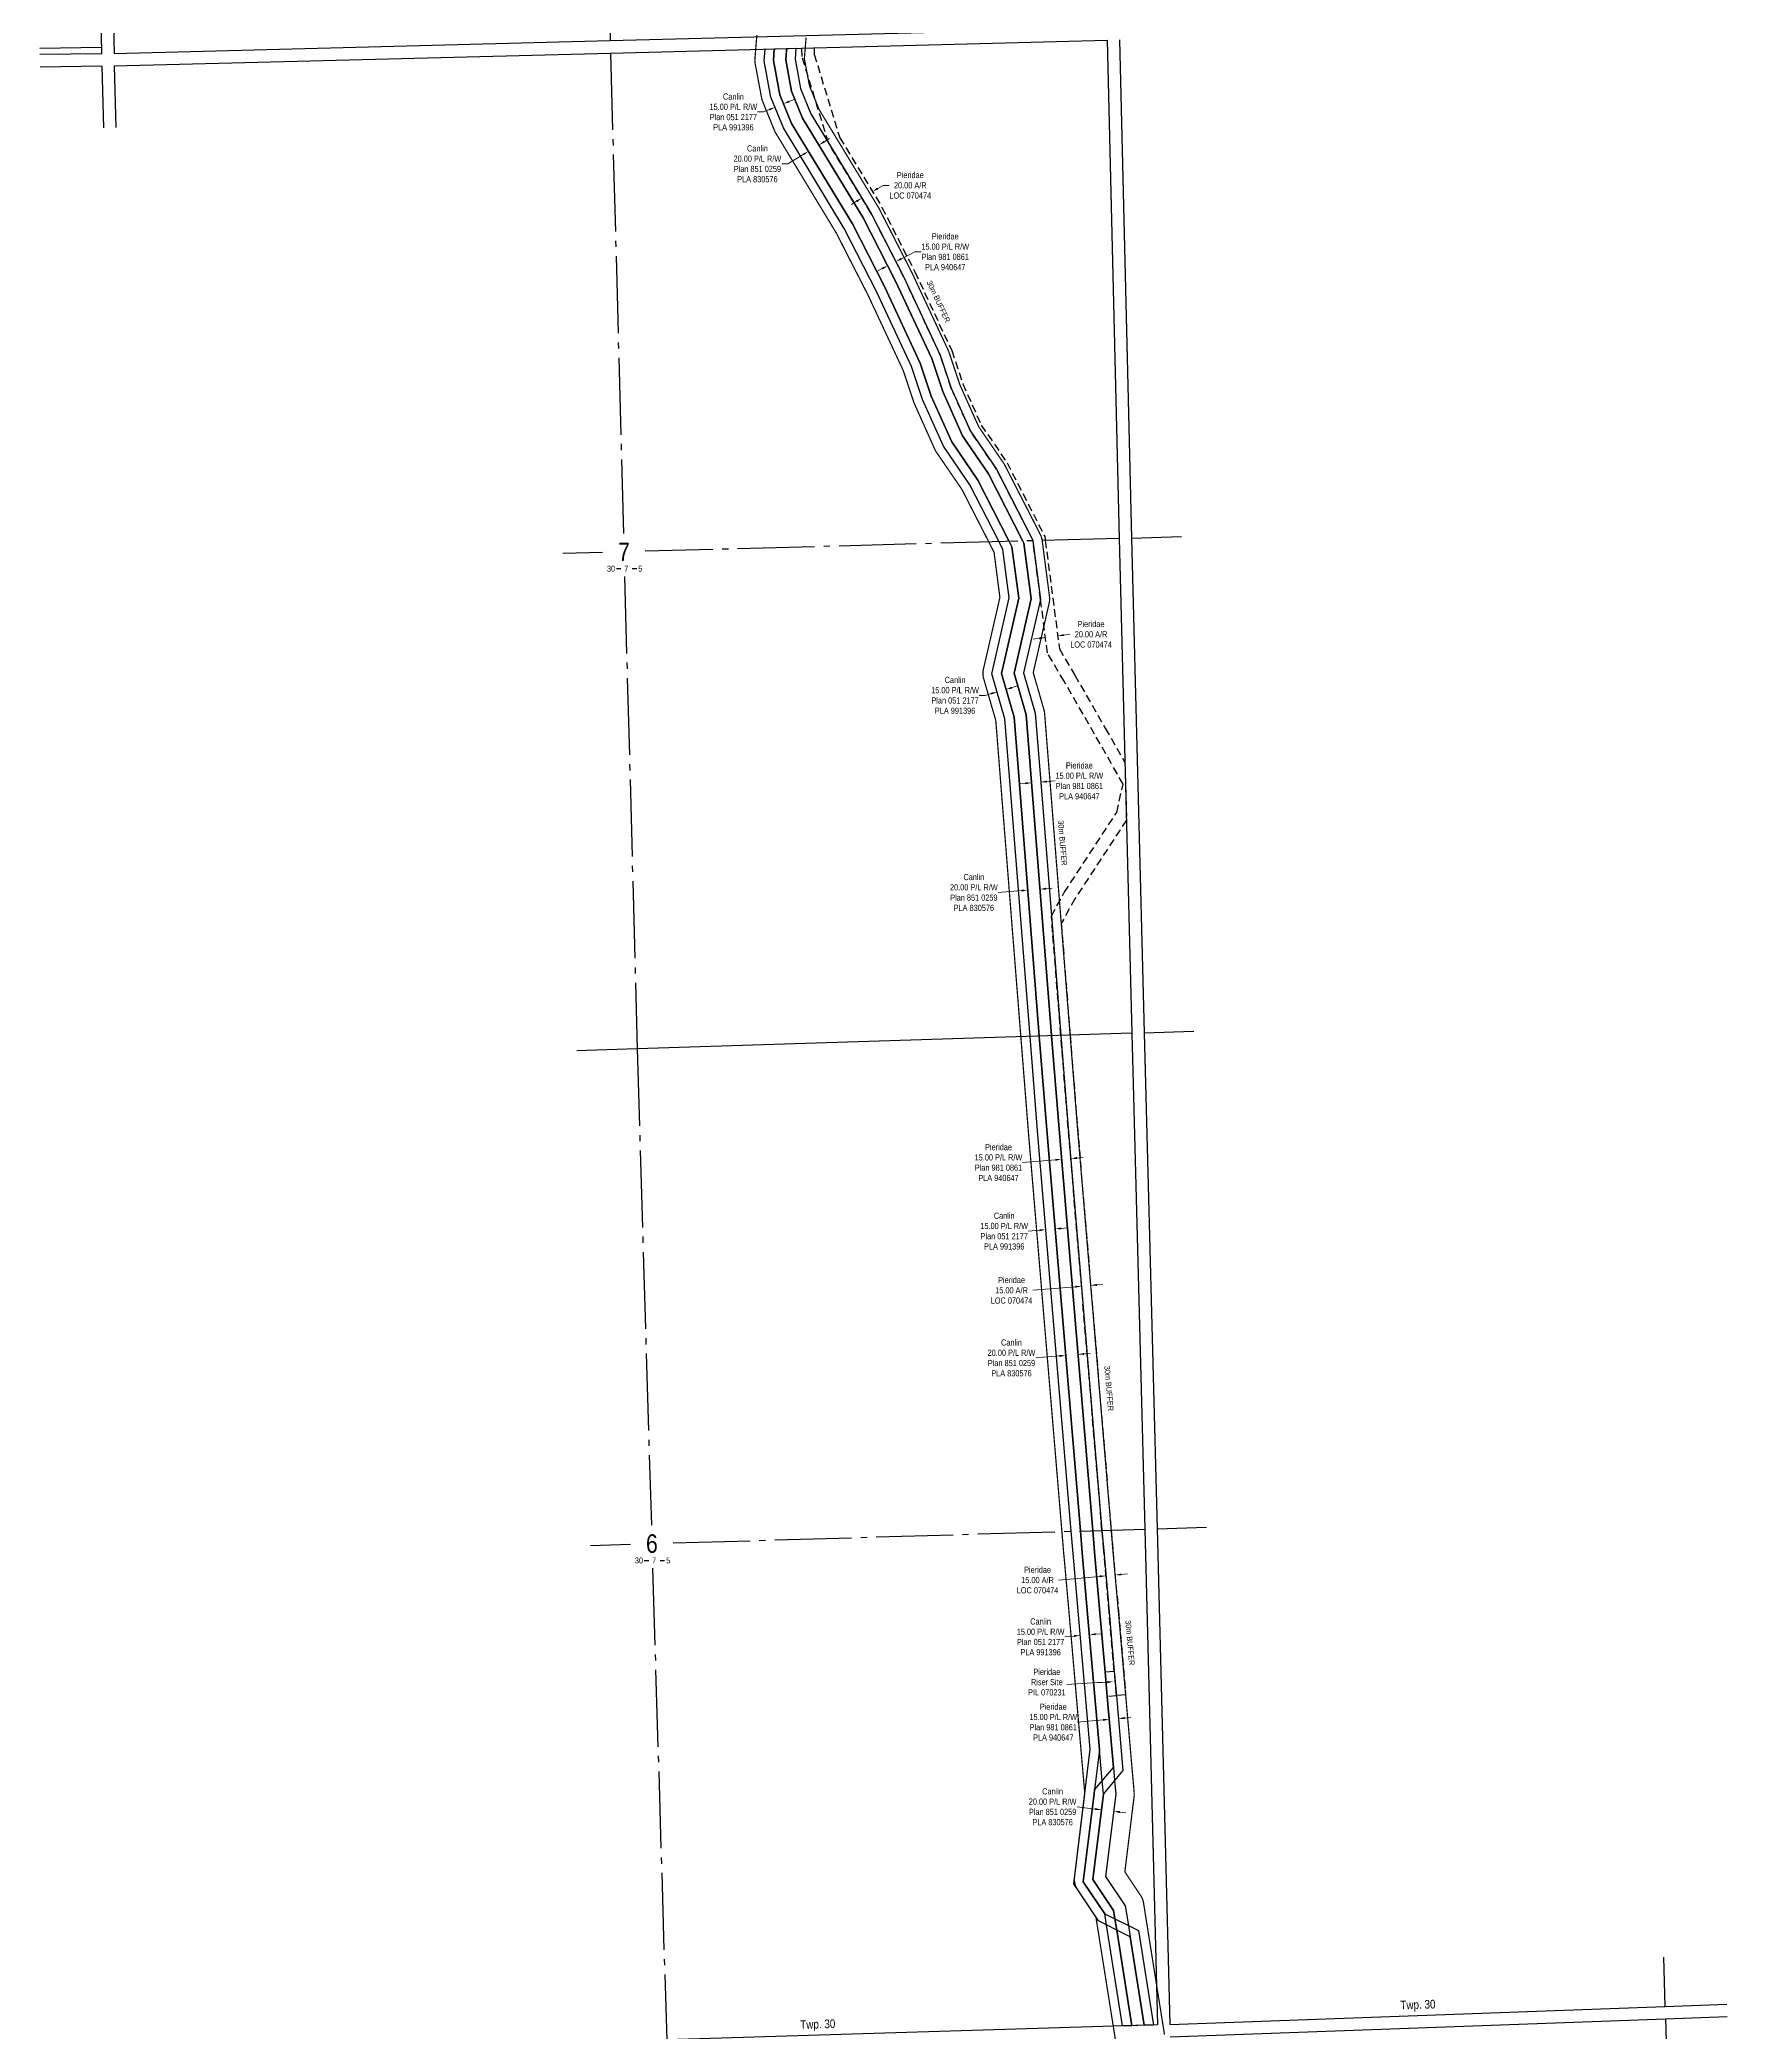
# Model space of a CAD drawing. Extents: x 639460 to 650829, y 5702863 to 5715975.
# Drawn here: x 639499 to 642239, y 5711038 to 5714273 of the extents above; entities that cross this region are included whole.
import ezdxf
from ezdxf.enums import TextEntityAlignment as Align

# ---------------------------------------------------------------- set-up
doc = ezdxf.new("R2010")
doc.units = 0
doc.header["$LTSCALE"] = 5
for name, pattern in [('foc-ACCESSROAD', [3.75, 2.5, -1.25]), ('foc-QUARTERLINE', [33, 25, -3, 2, -3]), ('foc-TIELINE', [1.875, 1.25, -0.625])]:
    doc.linetypes.add(name, pattern=pattern)
for name, color, linetype in [('10', 1, 'Continuous'), ('9', 3, 'Continuous'), ('C-RW', 13, 'Continuous'), ('D-TXT', 6, 'Continuous'), ('F-AR', 190, 'foc-ACCESSROAD'), ('F-RW', 190, 'Continuous'), ('F-WS', 190, 'foc-ACCESSROAD'), ('L-QSEC', 8, 'foc-QUARTERLINE'), ('L-SEC', 7, 'Continuous'), ('L-SECLBL', 7, 'Continuous'), ('P-BUFFER-CIOOC', 50, 'foc-TIELINE'), ('P-BUFFER-CIOOC-T', 50, 'Continuous'), ('P-PROPOSED', 10, 'Continuous')]:
    doc.layers.add(name, color=color, linetype=linetype)
for name, color, linetype, lineweight in [('C-RW-T', 13, 'Continuous', 9), ('F-AR-T', 190, 'Continuous', 9), ('F-RW-T', 190, 'Continuous', 9), ('F-WS-T', 190, 'Continuous', 9)]:
    doc.layers.add(name, color=color, linetype=linetype, lineweight=lineweight)
doc.styles.add('80', font='ARIALN.TTF', dxfattribs={"height": 10})
doc.styles.add('80CG', font='ARIALN.TTF', dxfattribs={"height": 10})
doc.styles.add('80L', font='ARIALN.TTF', dxfattribs={"height": 10})
doc.styles.add('SIMPLEX', font='ARIALN.TTF')

# ---------------------------------------------------------------- blocks, each defined once
blk = doc.blocks.new('L-SECLBL')
at = {"layer": '9', "color": 255}
for p, q in [((-5.1, -27.8), (-12.3, -27.8)), ((20.7, -27.8), (13.5, -27.8))]:
    blk.add_line(p, q, dxfattribs=at)
at = {"layer": '10', "color": 2, "style": 'SIMPLEX'}
blk.add_attdef('SEC', text='', height=30, dxfattribs=at).set_placement((0, 0), align=Align.MIDDLE)
at = {"layer": '10', "color": 5, "style": '80L'}
blk.add_attdef('TWP', text='', height=9.5, dxfattribs=at).set_placement((-14.4, -27.4), align=Align.MIDDLE_RIGHT)
blk.add_attdef('RGE', text='', height=9.5, dxfattribs=at).set_placement((3.6, -27.4), align=Align.MIDDLE_CENTER)
blk.add_attdef('MER', text='', height=9.5, dxfattribs=at).set_placement((23.2, -27.4), align=Align.MIDDLE_LEFT)

msp = doc.modelspace()

# ---------------------------------------------------------------- linework, layer by layer
at = {"layer": 'C-RW', "color": 255}
for points in [[(641292.3, 5711049.6), (641272.2, 5711049), (641247.4, 5711204.3), (641244.5, 5711222.5), (641242.3, 5711236.2), (641208.8, 5711286.5), (641225.8, 5711425.4), (641224, 5711446.6), (641219.5, 5711497.5), (641200.3, 5711717.4), (641191.4, 5711816.9), (641188.5, 5711852.2), (641133.9, 5712503.3), (641121.8, 5712655.6), (641088.3, 5713078.3), (641080.7, 5713173.7), (641060.2, 5713244.6), (641088.3, 5713366.6), (641077.4, 5713450.3), (641073, 5713458.9), (641022, 5713558.6), (640979.5, 5713620.8), (640946.3, 5713694.8), (640928.4, 5713748.4), (640870.3, 5713872.6), (640818.2, 5713974.5), (640719.6, 5714137.3), (640700.4, 5714184.3), (640689.9, 5714240), (640691.4, 5714258.8), (640711.5, 5714259.3), (640711.3, 5714256.8), (640710, 5714241.1), (640719.6, 5714190), (640737.5, 5714146.3), (640835.7, 5713984.2), (640888.3, 5713881.4), (640947, 5713755.8), (640964.9, 5713702.1), (640997, 5713630.6), (641039.2, 5713568.8), (641095.2, 5713459.5), (641096.7, 5713456.3), (641108.5, 5713365.6), (641080.9, 5713245.2), (641100.5, 5713177.3), (641141.7, 5712657.2), (641141.8, 5712656.3), (641153.8, 5712504.9), (641208.5, 5711852.8), (641211.3, 5711818.6), (641220.3, 5711719.1), (641228.6, 5711623.3), (641232.1, 5711583.4), (641242.1, 5711468.2), (641244, 5711447.1), (641245.9, 5711425.1), (641229.5, 5711291.4), (641261.4, 5711243.7), (641266.5, 5711211.6), (641269.4, 5711193.5), (641292.3, 5711049.6)], [(641307.4, 5711050), (641292.3, 5711049.6), (641269.4, 5711193.5), (641247.4, 5711204.3), (641230.9, 5711212.5), (641217.8, 5711219), (641177.7, 5711279.1), (641204.5, 5711497.8), (641185.4, 5711716.1), (641176.5, 5711815.7), (641173.5, 5711851.8), (641119, 5712502), (641106.8, 5712655.2), (641073.4, 5713077.1), (641065.9, 5713171), (641044.8, 5713244.1), (641073, 5713367.3), (641062.8, 5713445.8), (641056.4, 5713458.5), (641009.1, 5713550.9), (640966.3, 5713613.4), (640932.3, 5713689.4), (640914.5, 5713742.8), (640856.9, 5713866), (640805.1, 5713967.2), (640706.2, 5714130.5), (640685.9, 5714180), (640674.8, 5714239.2), (640676.4, 5714258.4), (640691.4, 5714258.8), (640689.9, 5714240), (640700.4, 5714184.3), (640719.6, 5714137.3), (640818.2, 5713974.5), (640870.3, 5713872.6), (640928.4, 5713748.4), (640946.3, 5713694.8), (640979.5, 5713620.8), (641022, 5713558.6), (641073, 5713458.9), (641077.4, 5713450.3), (641088.3, 5713366.6), (641060.2, 5713244.6), (641080.7, 5713173.7), (641088.3, 5713078.3), (641121.8, 5712655.6), (641133.9, 5712503.3), (641188.5, 5711852.2), (641191.4, 5711816.9), (641200.3, 5711717.4), (641219.5, 5711497.5), (641211.5, 5711431.7), (641210.7, 5711425.7), (641193.2, 5711282.8), (641228, 5711230.7), (641244.5, 5711222.5), (641266.5, 5711211.6), (641282.9, 5711203.5), (641307.4, 5711050)]]:
    msp.add_lwpolyline(points, close=True, dxfattribs=at)
at = {"layer": 'C-RW-T', "color": 255}
for p, q in [((640715.7, 5714173.2), (640725, 5714177)), ((640674.1, 5714156.2), (640664.1, 5714156.2)), ((640683.3, 5714160), (640674.1, 5714156.2)), ((640772.5, 5714107.8), (640781.1, 5714113)), ((640713.6, 5714072), (640703.6, 5714072)), ((640738.3, 5714087.1), (640713.6, 5714072)), ((641077.3, 5713221.5), (641086.9, 5713224.3)), ((641034.1, 5713209), (641024.1, 5713209)), ((641043.7, 5713211.8), (641034.1, 5713209)), ((641093, 5712891.9), (641055, 5712888.9)), ((641132.9, 5712895.1), (641142.9, 5712895.9)), ((641122.4, 5712340.6), (641103.8, 5712339.1)), ((641157.3, 5712343.5), (641167.3, 5712344.4)), ((641154.6, 5712136.4), (641116.1, 5712133.2)), ((641194.5, 5712139.7), (641204.4, 5712140.6)), ((641178.4, 5711681.6), (641163, 5711680.3)), ((641213.2, 5711684.7), (641223.2, 5711685.5)), ((641212.7, 5711400.7), (641183, 5711404.4)), ((641252.4, 5711395.9), (641262.3, 5711394.7))]:
    msp.add_line(p, q, dxfattribs=at)
for points in [[(640682.7, 5714161.5), (640684, 5714158.4), (640692.6, 5714163.8)], [(640715.1, 5714174.8), (640716.3, 5714171.7), (640706.5, 5714169.4)], [(640771.7, 5714109.2), (640773.4, 5714106.4), (640764, 5714102.6)], [(640737.5, 5714088.5), (640739.2, 5714085.6), (640746.9, 5714092.2)], [(641043.2, 5713213.4), (641044.2, 5713210.2), (641053.3, 5713214.6)], [(641076.8, 5713223.1), (641077.8, 5713219.9), (641067.7, 5713218.7)], [(641092.9, 5712893.6), (641093.2, 5712890.3), (641103, 5712892.7)], [(641132.8, 5712896.8), (641133, 5712893.4), (641122.9, 5712894.3)], [(641122.3, 5712342.3), (641122.6, 5712339), (641132.4, 5712341.5)], [(641157.2, 5712345.2), (641157.5, 5712341.9), (641147.3, 5712342.7)], [(641154.5, 5712138.1), (641154.7, 5712134.7), (641164.6, 5712137.2)], [(641194.3, 5712141.4), (641194.6, 5712138.1), (641184.5, 5712138.9)], [(641178.2, 5711683.3), (641178.5, 5711680), (641188.3, 5711682.5)], [(641213.1, 5711686.3), (641213.4, 5711683), (641203.3, 5711683.8)], [(641212.9, 5711402.4), (641212.5, 5711399.1), (641222.6, 5711399.5)], [(641252.6, 5711397.5), (641252.2, 5711394.2), (641242.5, 5711397.1)]]:
    msp.add_solid(points, dxfattribs=at)
at = {"layer": 'F-AR', "color": 255}
msp.add_lwpolyline([(641262, 5711586), (641247, 5711584.7), (641243.6, 5711624.6), (641235.2, 5711720.4), (641226.3, 5711820), (641223.5, 5711853.3), (641168.8, 5712506.1), (641156.8, 5712656.8), (641141.4, 5712850.9), (641162.4, 5712889), (641247.5, 5713018.9), (641257.8, 5713065), (641211.6, 5713145.8), (641162, 5713231.8), (641135, 5713277.9), (641123.8, 5713364.9), (641111.4, 5713459.9), (641111.3, 5713460.8), (641052.1, 5713576.5), (641010.1, 5713637.9), (640978.9, 5713707.5), (640961, 5713761.4), (640901.8, 5713888), (640848.8, 5713991.5), (640779.4, 5714106.1), (640736.5, 5714246.2), (640736.2, 5714260), (640756.2, 5714260.5), (640756.4, 5714249.4), (640797.8, 5714114.4), (640866.3, 5714001.3), (640919.7, 5713896.8), (640979.6, 5713768.8), (640997.6, 5713714.8), (641027.6, 5713647.8), (641069.4, 5713586.7), (641130.7, 5713466.9), (641131.3, 5713462.4), (641131.5, 5713460.5), (641154.4, 5713284.5), (641179.3, 5713241.9), (641228.9, 5713155.8), (641260.9, 5713100), (641263.3, 5713006.4), (641179.6, 5712878.6), (641157.4, 5712838.6), (641171.8, 5712657.9), (641171.8, 5712657.2), (641183.7, 5712507.3), (641238.4, 5711854.5), (641238.5, 5711853.7), (641241.2, 5711821.3), (641250.2, 5711721.7), (641262, 5711586)], close=True, dxfattribs=at)
at = {"layer": 'F-AR-T', "color": 255}
for p, q in [((640859.4, 5714031.9), (640868, 5714037.1)), ((640868, 5714037.1), (640878, 5714037.1)), ((640825.2, 5714011.2), (640816.6, 5714006)), ((641121.9, 5713301.7), (641112, 5713300.4)), ((641161.6, 5713306.8), (641171.5, 5713308.1)), ((641180.3, 5712248.8), (641111, 5712243)), ((641215.2, 5712251.8), (641225.1, 5712252.6)), ((641220, 5711778.5), (641153.2, 5711772.5)), ((641254.8, 5711781.7), (641264.8, 5711782.6))]:
    msp.add_line(p, q, dxfattribs=at)
for points in [[(640858.5, 5714033.4), (640860.3, 5714030.5), (640850.9, 5714026.8)], [(640824.3, 5714012.6), (640826.1, 5714009.8), (640833.7, 5714016.4)], [(641121.7, 5713303.3), (641122.1, 5713300), (641131.8, 5713303)], [(641161.3, 5713308.5), (641161.8, 5713305.2), (641151.6, 5713305.6)], [(641180.1, 5712250.5), (641180.4, 5712247.2), (641190.3, 5712249.7)], [(641215, 5712253.4), (641215.3, 5712250.1), (641205.2, 5712250.9)], [(641219.8, 5711780.2), (641220.1, 5711776.9), (641229.9, 5711779.4)], [(641254.7, 5711783.3), (641255, 5711780), (641244.9, 5711780.8)]]:
    msp.add_solid(points, dxfattribs=at)
at = {"layer": 'F-RW', "color": 255}
msp.add_lwpolyline([(641272.2, 5711049), (641257.1, 5711048.5), (641230.9, 5711212.5), (641228, 5711230.7), (641193.2, 5711282.8), (641210.7, 5711425.7), (641211.5, 5711431.7), (641224, 5711446.6), (641242.1, 5711468.2), (641232.1, 5711583.4), (641228.6, 5711623.3), (641220.3, 5711719.1), (641211.3, 5711818.6), (641208.5, 5711852.8), (641153.8, 5712504.9), (641141.8, 5712656.3), (641141.7, 5712657.2), (641100.5, 5713177.3), (641080.9, 5713245.2), (641108.5, 5713365.6), (641096.7, 5713456.3), (641095.2, 5713459.5), (641039.2, 5713568.8), (640997, 5713630.6), (640964.9, 5713702.1), (640947, 5713755.8), (640888.3, 5713881.4), (640835.7, 5713984.2), (640737.5, 5714146.3), (640719.6, 5714190), (640710, 5714241.1), (640711.3, 5714256.8), (640711.5, 5714259.3), (640726.6, 5714259.7), (640725.1, 5714241.9), (640734.1, 5714194.3), (640750.9, 5714153.1), (640779.4, 5714106.1), (640848.8, 5713991.5), (640901.8, 5713888), (640961, 5713761.4), (640978.9, 5713707.5), (641010.1, 5713637.9), (641052.1, 5713576.5), (641111.3, 5713460.8), (641111.4, 5713459.9), (641123.8, 5713364.9), (641096.3, 5713245.6), (641115.3, 5713180), (641123.2, 5713081), (641141.4, 5712850.9), (641156.8, 5712656.8), (641168.8, 5712506.1), (641223.5, 5711853.3), (641226.3, 5711820), (641235.2, 5711720.4), (641243.6, 5711624.6), (641247, 5711584.7), (641257.6, 5711463.3), (641244, 5711447.1), (641225.8, 5711425.4), (641208.8, 5711286.5), (641242.3, 5711236.2), (641244.5, 5711222.5), (641247.4, 5711204.3), (641272.2, 5711049)], close=True, dxfattribs=at)
at = {"layer": 'F-RW-T', "color": 255}
for p, q in [((640897.8, 5713917.8), (640919.9, 5713929.2)), ((640919.9, 5713929.2), (640929.9, 5713929.2)), ((640866.6, 5713901.9), (640857.7, 5713897.3)), ((641099.3, 5713066.2), (641089.3, 5713065.4)), ((641134.2, 5713069), (641147.7, 5713070.1)), ((641148, 5712454.9), (641094.5, 5712450.4)), ((641182.8, 5712457.8), (641192.8, 5712458.6)), ((641225.4, 5711545.4), (641183.5, 5711541.8)), ((641260.2, 5711548.5), (641270.2, 5711549.3))]:
    msp.add_line(p, q, dxfattribs=at)
for points in [[(640865.8, 5713903.4), (640867.4, 5713900.4), (640875.5, 5713906.4)], [(640897, 5713919.3), (640898.5, 5713916.3), (640888.8, 5713913.3)], [(641099.1, 5713067.9), (641099.4, 5713064.6), (641109.2, 5713067)], [(641134, 5713070.7), (641134.3, 5713067.3), (641124.2, 5713068.2)], [(641147.8, 5712456.5), (641148.1, 5712453.2), (641157.9, 5712455.7)], [(641182.7, 5712459.4), (641183, 5712456.1), (641172.9, 5712456.9)], [(641225.2, 5711547.1), (641225.5, 5711543.8), (641235.3, 5711546.3)], [(641260.1, 5711550.1), (641260.4, 5711546.8), (641250.3, 5711547.6)]]:
    msp.add_solid(points, dxfattribs=at)
at = {"layer": 'F-WS', "color": 255, "flags": 128}
msp.add_lwpolyline([(641247, 5711584.7), (641232.1, 5711583.4), (641228.6, 5711623.3), (641243.6, 5711624.6), (641247, 5711584.7)], close=True, dxfattribs=at)
at = {"layer": 'F-WS-T', "color": 255, "start_tangent": (-0.998297, -0.058334), "end_tangent": (-0.998297, -0.058334)}
msp.add_spline([(641232.1, 5711606.9), (641166.6, 5711603.1)], degree=3, dxfattribs=at)
at = {"layer": 'F-WS-T', "color": 255}
msp.add_solid([(641232, 5711608.6), (641242.1, 5711607.5), (641232.2, 5711605.2)], dxfattribs=at)
at = {"layer": 'L-QSEC', "color": 255}
for p, q in [((640385.6, 5715875), (640425.1, 5714272)), ((640425.6, 5714251.9), (640446.5, 5713472)), ((641251.6, 5713463.7), (640481.9, 5713443)), ((641271.7, 5713464.2), (641352.6, 5713466.8)), ((640412.6, 5713441.1), (640348.3, 5713439.4)), ((640448.3, 5713402.1), (640468.9, 5712635)), ((640468.9, 5712635), (640491.8, 5711861.8)), ((640527.2, 5711832.8), (641292.9, 5711855.3)), ((641313.1, 5711855.8), (641393.1, 5711858.6)), ((640392.9, 5711828.9), (640458, 5711830.8)), ((640493.9, 5711791.8), (640516.7, 5711025.9)), ((642138, 5711080.2), (642135.9, 5711160)), ((642138.8, 5711060.1), (642159.6, 5710300))]:
    msp.add_line(p, q, dxfattribs=at)
at = {"layer": 'L-SEC', "color": 255}
for p, q in [((639582.7, 5715042.9), (639599.2, 5714250.7)), ((639602.8, 5715043.3), (639619.3, 5714251.2)), ((640425.1, 5714272), (641231.2, 5714292.9)), ((639599.2, 5714260.7), (639498.9, 5714259.4)), ((639619.3, 5714251.2), (640425.1, 5714272)), ((640425.6, 5714251.9), (641231.7, 5714272.8)), ((641231.7, 5714272.8), (641251.6, 5713463.7)), ((641251.8, 5714273.3), (641271.7, 5713464.2)), ((639599.3, 5714250.7), (639499.1, 5714249.3)), ((639599.6, 5714230.6), (639499.6, 5714229.2)), ((639599.1, 5714250.7), (639599.2, 5714250.7)), ((639619.7, 5714231.1), (640425.6, 5714251.9)), ((639619.7, 5714231.1), (639619.7, 5714231)), ((641251.6, 5713463.7), (641272.2, 5712660.4)), ((641271.7, 5713464.3), (641292.3, 5712660.9)), ((641272.2, 5712660.4), (640468.9, 5712635)), ((641272.2, 5712660.4), (641292.9, 5711855.3)), ((641292.3, 5712661.1), (641372.8, 5712663.7)), ((641292.3, 5712660.9), (641313.1, 5711855.8)), ((640468.9, 5712635), (640370.7, 5712631.9)), ((641292.9, 5711855.3), (641313.7, 5711050.2)), ((641313.1, 5711855.8), (641333.8, 5711051)), ((641333.8, 5711051), (642138, 5711080.2)), ((641334.4, 5711030.9), (642138.8, 5711060.1)), ((642138, 5711080.2), (642238.1, 5711083.8)), ((642138.8, 5711060.1), (642238.7, 5711063.7)), ((641313.6, 5711050.2), (640516.7, 5711025.9)), ((641313.5, 5711050.2), (641313.7, 5711050.2))]:
    msp.add_line(p, q, dxfattribs=at)
at = {"layer": 'L-SEC', "color": 255, "flags": 128}
for points in [[(639599.6, 5714230.6), (639602.4, 5714130.6)], [(639619.7, 5714231.1), (639622.5, 5714131.1)]]:
    msp.add_lwpolyline(points, dxfattribs=at)
at = {"layer": 'P-BUFFER-CIOOC', "const_width": 2}
for points in [[(640663.2, 5714281.4), (640661.5, 5714261.2), (640660, 5714242.5, 0.066998), (640660.4, 5714234.5), (640670.9, 5714178.8, 0.050472), (640672.6, 5714173), (640691.8, 5714126, 0.039252), (640693.9, 5714121.8), (640792, 5713959.9), (640843.4, 5713859.4), (640900.5, 5713737.2), (640917.8, 5713685.3, 0.024786), (640918.9, 5713682.6), (640952.1, 5713608.5, 0.044724), (640954.7, 5713603.8), (640996.2, 5713543.2), (641046.3, 5713445.3), (641048.3, 5713441.4), (641057.8, 5713368), (641031, 5713251.3, 0.127526), (641031.4, 5713236.2), (641051.1, 5713168.3), (641058.4, 5713075.9), (641091.9, 5712653.3), (641104, 5712500.9, 0.00113), (641104, 5712500.8), (641158.6, 5711849.7), (641161.5, 5711814.4, 0.001362), (641161.6, 5711814.2), (641170.5, 5711714.7), (641189.6, 5711494.9), (641194.1, 5711444), (641195.6, 5711426), (641179, 5711290.1, 0.179429), (641183.9, 5711269.8), (641213.7, 5711225.1), (641214.9, 5711217.8), (641217.8, 5711199.6), (641242.5, 5711044.2), (641245.7, 5711024.2)], [(641325.1, 5711034.3), (641321.9, 5711054.3), (641299, 5711198.2), (641296.1, 5711216.3), (641291, 5711248.4, 0.108081), (641286.3, 5711260.4), (641260.7, 5711298.8), (641275.7, 5711421.4, 0.052242), (641275.8, 5711427.7), (641273.9, 5711449.7), (641272, 5711470.8), (641262, 5711586), (641258.5, 5711625.9), (641250.2, 5711721.7, 0.000604), (641250.1, 5711721.8), (641241.2, 5711821.2), (641238.4, 5711855.3), (641183.7, 5712507.4), (641171.7, 5712658.6, 0.000398), (641171.7, 5712658.7), (641171.6, 5712659.6), (641130.4, 5713179.6, 0.050598), (641129.3, 5713185.6), (641111.9, 5713246), (641137.8, 5713358.9, 0.088991), (641138.3, 5713369.5), (641126.5, 5713460.2, 0.081712), (641123.7, 5713469.5), (641122.1, 5713472.7, 0.004463), (641121.9, 5713473.2), (641065.9, 5713582.5, 0.031659), (641064, 5713585.7), (641023.3, 5713645.3), (640992.9, 5713713), (640975.5, 5713765.3, 0.028887), (640974.2, 5713768.5), (640915.5, 5713894.1, 0.008835), (640915, 5713895.1), (640862.4, 5713997.9, 0.018), (640861.4, 5713999.8), (640764.4, 5714159.8), (640748.6, 5714198.6), (640740.3, 5714242.7), (640741.2, 5714254.4), (640741.4, 5714256.9), (640743.1, 5714277)]]:
    msp.add_lwpolyline(points, format="xyb", dxfattribs=at)
at = {"layer": 'P-PROPOSED'}
msp.add_lwpolyline([(641292.3, 5711049.6), (641272.2, 5711049), (641247.4, 5711204.3), (641244.5, 5711222.5), (641242.3, 5711236.2), (641208.8, 5711286.5), (641225.8, 5711425.4), (641224, 5711446.6), (641219.5, 5711497.5), (641200.3, 5711717.4), (641191.4, 5711816.9), (641188.5, 5711852.2), (641133.9, 5712503.3), (641121.8, 5712655.6), (641088.3, 5713078.3), (641080.7, 5713173.7), (641060.2, 5713244.6), (641088.3, 5713366.6), (641077.4, 5713450.3), (641073, 5713458.9), (641022, 5713558.6), (640979.5, 5713620.8), (640946.3, 5713694.8), (640928.4, 5713748.4), (640870.3, 5713872.6), (640818.2, 5713974.5), (640719.6, 5714137.3), (640700.4, 5714184.3), (640689.9, 5714240), (640691.4, 5714258.8), (640711.5, 5714259.3), (640711.3, 5714256.8), (640710, 5714241.1), (640719.6, 5714190), (640737.5, 5714146.3), (640835.7, 5713984.2), (640888.3, 5713881.4), (640947, 5713755.8), (640964.9, 5713702.1), (640997, 5713630.6), (641039.2, 5713568.8), (641095.2, 5713459.5), (641096.7, 5713456.3), (641108.5, 5713365.6), (641080.9, 5713245.2), (641100.5, 5713177.3), (641141.7, 5712657.2), (641141.8, 5712656.3), (641153.8, 5712504.9), (641208.5, 5711852.8), (641211.3, 5711818.6), (641220.3, 5711719.1), (641228.6, 5711623.3), (641232.1, 5711583.4), (641242.1, 5711468.2), (641244, 5711447.1), (641245.9, 5711425.1), (641229.5, 5711291.4), (641261.4, 5711243.7), (641266.5, 5711211.6), (641269.4, 5711193.5), (641292.3, 5711049.6)], close=True, dxfattribs=at)

# ---------------------------------------------------------------- block references
at = {"layer": 'L-SECLBL', "color": 255}
ref = msp.add_blockref('L-SECLBL', (640447.4, 5713442), dxfattribs=at)
ref.add_attrib('SEC', '7', dxfattribs={"layer": '10', "color": 255, "height": 30, "style": 'SIMPLEX'}).set_placement((640447.4, 5713442), align=Align.MIDDLE)
ref.add_attrib('TWP', '30', dxfattribs={"layer": '10', "color": 255, "height": 9.5, "style": '80L'}).set_placement((640433, 5713414.7), align=Align.MIDDLE_RIGHT)
ref.add_attrib('RGE', '7', dxfattribs={"layer": '10', "color": 255, "height": 9.5, "style": '80L'}).set_placement((640451, 5713414.7), align=Align.MIDDLE_CENTER)
ref.add_attrib('MER', '5', dxfattribs={"layer": '10', "color": 255, "height": 9.5, "style": '80L'}).set_placement((640470.6, 5713414.7), align=Align.MIDDLE_LEFT)
ref = msp.add_blockref('L-SECLBL', (640492.7, 5711831.8), dxfattribs=at)
ref.add_attrib('SEC', '6', dxfattribs={"layer": '10', "color": 255, "height": 30, "style": 'SIMPLEX'}).set_placement((640492.7, 5711831.8), align=Align.MIDDLE)
ref.add_attrib('TWP', '30', dxfattribs={"layer": '10', "color": 255, "height": 9.5, "style": '80L'}).set_placement((640478.3, 5711804.4), align=Align.MIDDLE_RIGHT)
ref.add_attrib('RGE', '7', dxfattribs={"layer": '10', "color": 255, "height": 9.5, "style": '80L'}).set_placement((640496.4, 5711804.4), align=Align.MIDDLE_CENTER)
ref.add_attrib('MER', '5', dxfattribs={"layer": '10', "color": 255, "height": 9.5, "style": '80L'}).set_placement((640515.9, 5711804.4), align=Align.MIDDLE_LEFT)

# ---------------------------------------------------------------- texts
at = {"layer": 'C-RW-T', "color": 255, "char_height": 10, "attachment_point": 5, "style": '80CG'}
for s, insert in [('\\A1;Canlin\\P15.00 P/L R/W\\PPlan 051 2177\\PPLA 991396', (640625, 5714156.2)), ('\\A1;Canlin\\P20.00 P/L R/W\\PPlan 851 0259\\PPLA 830576', (640664, 5714072)), ('\\A1;Canlin\\P15.00 P/L R/W\\PPlan 051 2177\\PPLA 991396', (640985, 5713209)), ('\\A1;Canlin\\P20.00 P/L R/W\\PPlan 851 0259\\PPLA 830576', (641015.5, 5712888.9)), ('\\A1;Canlin\\P15.00 P/L R/W\\PPlan 051 2177\\PPLA 991396', (641064.8, 5712339.1)), ('\\A1;Canlin\\P20.00 P/L R/W\\PPlan 851 0259\\PPLA 830576', (641076.6, 5712133.2)), ('\\A1;Canlin\\P15.00 P/L R/W\\PPlan 051 2177\\PPLA 991396', (641123.9, 5711680.3)), ('\\A1;Canlin\\P20.00 P/L R/W\\PPlan 851 0259\\PPLA 830576', (641143.4, 5711404.4))]:
    msp.add_mtext(s, dxfattribs=dict(at, insert=insert))
at = {"layer": 'D-TXT', "color": 255, "char_height": 14, "attachment_point": 1, "rotation": 1.7492, "style": '80L'}
for insert in [(641707.8, 5711089.4), (640733.3, 5711057.6)]:
    msp.add_mtext_dynamic_manual_height_columns('Twp. 30', width=56.398, gutter_width=47.5, heights=[0], dxfattribs=dict(at, insert=insert))
at = {"layer": 'F-AR-T', "color": 255, "char_height": 10, "attachment_point": 5, "style": '80CG'}
for s, insert in [('\\A1;Pieridae\\P20.00 A/R\\PLOC 070474', (640912.3, 5714037.1)), ('\\A1;Pieridae\\P20.00 A/R\\PLOC 070474', (641205.8, 5713308.1)), ('\\A1;Pieridae\\P15.00 A/R\\PLOC 070474', (641118.9, 5711772.5))]:
    msp.add_mtext(s, dxfattribs=dict(at, insert=insert))
at = {"layer": 'F-AR-T', "color": 255, "insert": (641076.7, 5712243), "char_height": 10, "width": 64.5, "attachment_point": 5, "style": '80CG'}
msp.add_mtext('\\A1;Pieridae\\P15.00 A/R\\PLOC 070474', dxfattribs=at)
at = {"layer": 'F-RW-T', "color": 255, "insert": (640969, 5713929.2), "char_height": 10, "width": 74.5, "attachment_point": 5, "style": '80CG'}
msp.add_mtext('\\A1;Pieridae\\P15.00 P/L R/W\\PPlan 981 0861\\PPLA 940647', dxfattribs=at)
at = {"layer": 'F-RW-T', "color": 255, "char_height": 10, "attachment_point": 5, "style": '80CG'}
for insert in [(641186.8, 5713070.1), (641055.5, 5712450.4), (641144.4, 5711541.8)]:
    msp.add_mtext('\\A1;Pieridae\\P15.00 P/L R/W\\PPlan 981 0861\\PPLA 940647', dxfattribs=dict(at, insert=insert))
at = {"layer": 'F-WS-T', "color": 255, "insert": (641134, 5711606.8), "char_height": 10, "width": 69.032, "attachment_point": 5, "style": '80CG'}
msp.add_mtext('\\A1;Pieridae\\PRiser Site\\PPIL 070231', dxfattribs=at)
at = {"layer": 'P-BUFFER-CIOOC-T', "char_height": 9, "attachment_point": 1, "style": '80'}
for insert, rotation in [((640946.6, 5713883.6), 295.0632), ((641161.1, 5713006.4), 274.5334), ((641236.3, 5712120.7), 274.7919), ((641270.4, 5711707.7), 274.9834)]:
    msp.add_mtext_dynamic_manual_height_columns('30m BUFFER', width=64.069, gutter_width=45, heights=[0], dxfattribs=dict(at, insert=insert, rotation=rotation))

doc.saveas('drawing.dxf')
